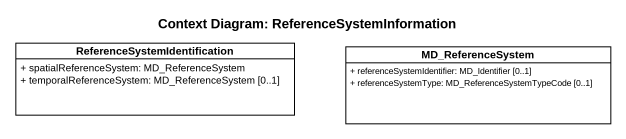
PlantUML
@startuml
title Context Diagram: ReferenceSystemInformation
hide circle
hide empty members
skinparam classAttributeIconSize 0
class "ReferenceSystemIdentification" as ReferenceSystemIdentificatio {
  + spatialReferenceSystem: MD_ReferenceSystem
  + temporalReferenceSystem: MD_ReferenceSystem [0..1]
}
class MD_ReferenceSystem #FFFFFF {
  + referenceSystemIdentifier: MD_Identifier [0..1]
  + referenceSystemType: MD_ReferenceSystemTypeCode [0..1]
}
@enduml
